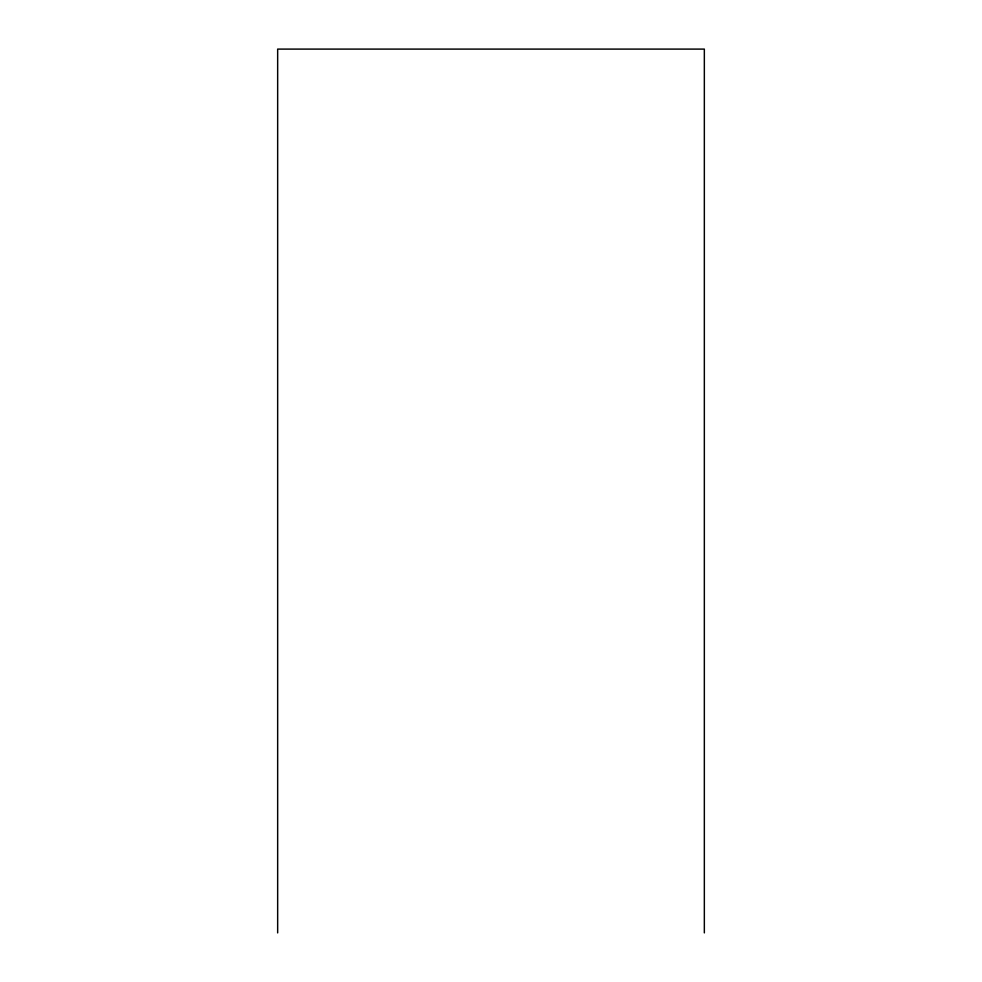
<?xml version="1.0" encoding="UTF-8"?>
<svg xmlns="http://www.w3.org/2000/svg" width="982" height="982" viewBox="0 0 982 982"><rect width="100%" height="100%" fill="white"/><g stroke="black" fill="none" stroke-linecap="round" stroke-linejoin="round"><path stroke-width="1.47" d="M704.339 932.9L704.339 49.1L277.661 49.1L277.661 932.9"/></g></svg>
